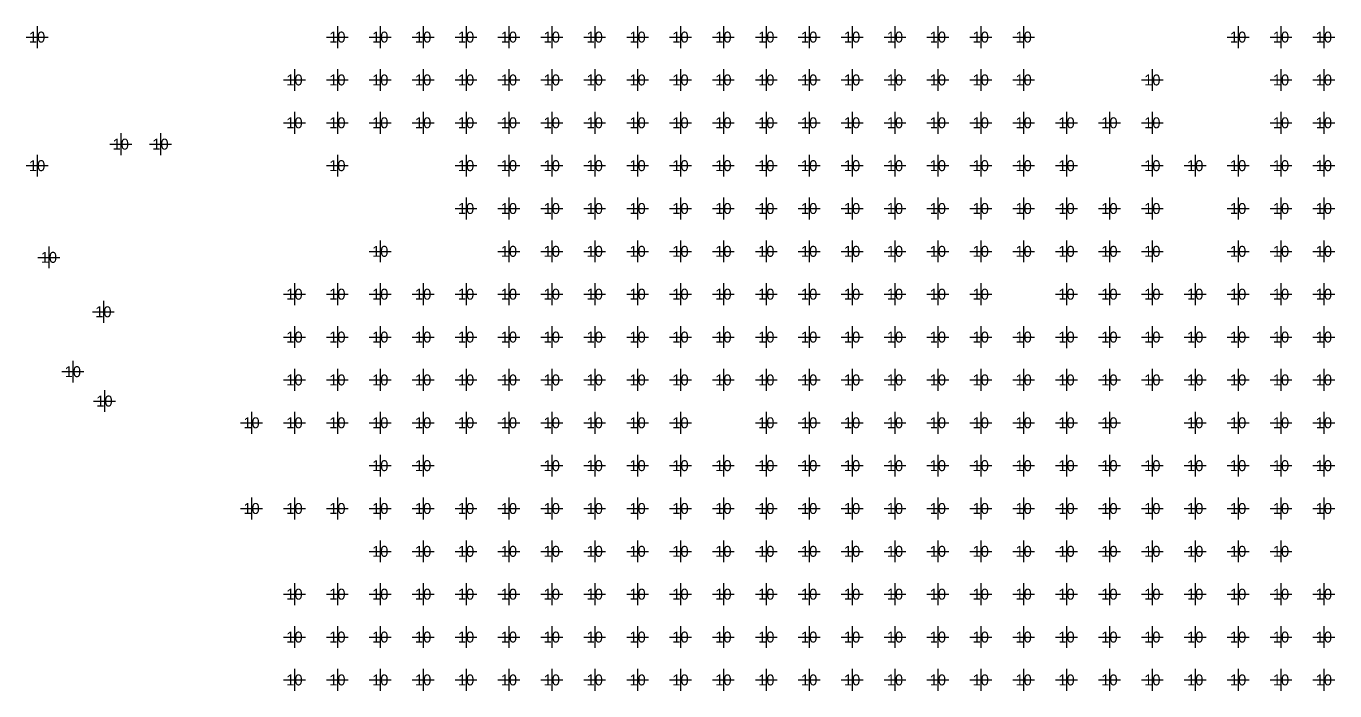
# Model space of a CAD drawing. Extents: x -13164 to 30582, y -10288 to 18382.
# Drawn here: x 3756 to 4957, y 6507 to 7118 of the extents above; entities that cross this region are included whole.
import ezdxf
from ezdxf.enums import TextEntityAlignment as Align

# ---------------------------------------------------------------- set-up
doc = ezdxf.new("R2010")
doc.units = 0
for name, color, linetype in [('MA_NCBACKDRILL-18-15', 140, 'CONTINUOUS'), ('MA_NCBACKDRILL-18-17', 30, 'CONTINUOUS'), ('MA_NCLEGEND-1-18', 7, 'CONTINUOUS')]:
    doc.layers.add(name, color=color, linetype=linetype)

# ---------------------------------------------------------------- blocks, each defined once
blk = doc.blocks.new('FIGURE_CROSS')
for points in [[(-0.5, 0), (0.5, 0)], [(0, 0.5), (0, -0.5)]]:
    blk.add_lwpolyline(points)

msp = doc.modelspace()

# ---------------------------------------------------------------- block references
at = {"layer": 'MA_NCBACKDRILL-18-15', "xscale": 20.079, "yscale": 20.079}
for p in [(4750, 6911.025), (4789.37, 6911.025)]:
    msp.add_blockref('FIGURE_CROSS', p, dxfattribs=at)
at = {"layer": 'MA_NCBACKDRILL-18-17', "xscale": 20.079, "yscale": 20.079}
for p in [(4080.71, 6517.325), (4120.08, 6517.325)]:
    msp.add_blockref('FIGURE_CROSS', p, dxfattribs=at)
at = {"layer": 'MA_NCLEGEND-1-18', "xscale": 20.079, "yscale": 20.079}
for p in [(3765.749, 7107.875), (4041.339, 7107.874), (4080.71, 7107.875), (4120.08, 7107.875), (4159.45, 7107.875), (4198.82, 7107.875), (4238.19, 7107.875), (4277.559, 7107.874), (4316.93, 7107.875), (4356.3, 7107.875), (4395.67, 7107.875), (4435.04, 7107.875), (4474.409, 7107.874), (4513.78, 7107.875), (4553.15, 7107.875), (4592.52, 7107.875), (4631.89, 7107.875), (4671.26, 7107.874), (4868.11, 7107.874), (4907.48, 7107.875), (4946.85, 7107.875), (4001.969, 7068.504), (4041.34, 7068.505), (4080.71, 7068.505), (4120.08, 7068.505), (4159.45, 7068.505), (4198.82, 7068.505), (4238.19, 7068.505), (4277.56, 7068.505), (4316.93, 7068.505), (4356.3, 7068.505), (4395.67, 7068.505), (4435.04, 7068.505), (4474.41, 7068.505), (4513.78, 7068.505), (4553.15, 7068.505), (4592.52, 7068.504), (4631.89, 7068.505), (4671.26, 7068.505), (4789.37, 7068.504), (4907.48, 7068.505), (4946.85, 7068.505), (4001.97, 7029.135), (4041.34, 7029.135), (4080.71, 7029.135), (4120.079, 7029.134), (4159.45, 7029.135), (4198.82, 7029.135), (4238.19, 7029.135), (4277.56, 7029.135), (4316.929, 7029.134), (4356.3, 7029.135), (4395.67, 7029.135), (4435.04, 7029.135), (4474.41, 7029.135), (4513.78, 7029.134), (4553.15, 7029.135), (4592.52, 7029.135), (4631.89, 7029.135), (4671.26, 7029.135), (4710.63, 7029.135), (4750, 7029.135), (4789.37, 7029.135), (4907.48, 7029.134), (4946.85, 7029.135), (3842.555, 7009.512), (3878.993, 7009.512), (3765.749, 6989.765), (4041.339, 6989.764), (4159.449, 6989.765), (4198.819, 6989.765), (4238.189, 6989.765), (4277.56, 6989.765), (4316.93, 6989.765), (4356.3, 6989.765), (4395.67, 6989.765), (4435.04, 6989.765), (4474.41, 6989.765), (4513.78, 6989.765), (4553.15, 6989.765), (4592.52, 6989.765), (4631.89, 6989.764), (4671.26, 6989.765), (4710.63, 6989.765), (4789.37, 6989.765), (4828.74, 6989.765), (4868.11, 6989.765), (4907.48, 6989.765), (4946.85, 6989.765), (4159.449, 6950.394), (4198.819, 6950.395), (4238.189, 6950.395), (4277.56, 6950.395), (4316.93, 6950.395), (4356.299, 6950.394), (4395.67, 6950.395), (4435.04, 6950.395), (4474.41, 6950.395), (4513.78, 6950.395), (4553.15, 6950.394), (4592.52, 6950.395), (4631.89, 6950.395), (4671.26, 6950.395), (4710.63, 6950.395), (4750, 6950.394), (4789.37, 6950.395), (4868.11, 6950.395), (4907.48, 6950.395), (4946.85, 6950.395), (4080.709, 6911.024), (4198.819, 6911.025), (4238.189, 6911.025), (4277.56, 6911.025), (4316.93, 6911.025), (4356.299, 6911.024), (4395.67, 6911.025), (4435.039, 6911.024), (4474.41, 6911.025), (4513.78, 6911.025), (4553.15, 6911.025), (4592.52, 6911.025), (4631.89, 6911.025), (4671.26, 6911.024), (4710.63, 6911.025), (4750, 6911.025), (4789.37, 6911.025), (4868.11, 6911.025), (4907.48, 6911.025), (4946.85, 6911.025), (3776.571, 6905.512), (4001.969, 6871.654), (4041.34, 6871.655), (4080.71, 6871.655), (4120.08, 6871.655), (4159.45, 6871.655), (4198.82, 6871.655), (4238.19, 6871.655), (4277.56, 6871.655), (4316.93, 6871.655), (4356.3, 6871.655), (4395.669, 6871.654), (4435.04, 6871.655), (4474.41, 6871.655), (4513.78, 6871.655), (4553.15, 6871.655), (4592.52, 6871.654), (4631.89, 6871.655), (4710.63, 6871.655), (4750, 6871.655), (4789.37, 6871.655), (4828.74, 6871.655), (4868.11, 6871.655), (4907.48, 6871.655), (4946.85, 6871.655), (3826.571, 6855.512), (4001.97, 6832.285), (4041.34, 6832.285), (4080.71, 6832.285), (4120.08, 6832.285), (4159.45, 6832.285), (4198.82, 6832.285), (4238.19, 6832.285), (4277.56, 6832.285), (4316.93, 6832.285), (4356.3, 6832.285), (4395.67, 6832.285), (4435.04, 6832.285), (4474.41, 6832.285), (4513.78, 6832.284), (4553.15, 6832.285), (4592.52, 6832.285), (4631.89, 6832.285), (4671.26, 6832.285), (4710.63, 6832.284), (4750, 6832.285), (4789.37, 6832.285), (4828.74, 6832.285), (4868.11, 6832.285), (4907.48, 6832.285), (4946.85, 6832.285), (3798.571, 6800.512), (4001.97, 6792.915), (4041.339, 6792.914), (4080.709, 6792.914), (4120.079, 6792.914), (4159.449, 6792.914), (4198.819, 6792.914), (4238.189, 6792.914), (4277.56, 6792.915), (4316.93, 6792.915), (4356.3, 6792.915), (4395.67, 6792.915), (4435.039, 6792.914), (4474.409, 6792.915), (4513.78, 6792.915), (4553.15, 6792.915), (4592.52, 6792.915), (4631.89, 6792.914), (4671.26, 6792.915), (4710.63, 6792.915), (4750, 6792.915), (4789.37, 6792.915), (4828.74, 6792.915), (4868.11, 6792.915), (4907.48, 6792.915), (4946.85, 6792.915), (3827.571, 6773.512), (3962.6, 6753.545), (4001.969, 6753.544), (4041.339, 6753.544), (4080.71, 6753.545), (4120.08, 6753.545), (4159.45, 6753.545), (4198.82, 6753.545), (4238.189, 6753.544), (4277.56, 6753.545), (4316.93, 6753.545), (4356.3, 6753.545), (4435.04, 6753.545), (4474.41, 6753.545), (4513.78, 6753.545), (4553.15, 6753.545), (4592.52, 6753.545), (4631.89, 6753.545), (4671.26, 6753.545), (4710.63, 6753.545), (4750, 6753.545), (4828.74, 6753.545), (4868.11, 6753.545), (4907.48, 6753.545), (4946.85, 6753.544), (4080.71, 6714.175), (4120.08, 6714.175), (4238.189, 6714.174), (4277.56, 6714.175), (4316.93, 6714.175), (4356.3, 6714.175), (4395.67, 6714.175), (4435.04, 6714.175), (4474.41, 6714.175), (4513.78, 6714.175), (4553.15, 6714.175), (4592.52, 6714.174), (4631.89, 6714.175), (4671.26, 6714.175), (4710.63, 6714.175), (4750, 6714.175), (4789.37, 6714.175), (4828.74, 6714.175), (4868.11, 6714.175), (4907.48, 6714.175), (4946.85, 6714.175), (3962.6, 6674.805), (4001.969, 6674.804), (4041.339, 6674.804), (4080.71, 6674.805), (4120.08, 6674.805), (4159.45, 6674.805), (4198.82, 6674.805), (4238.189, 6674.804), (4277.56, 6674.805), (4316.93, 6674.805), (4356.3, 6674.805), (4395.67, 6674.805), (4435.04, 6674.805), (4474.41, 6674.805), (4513.78, 6674.805), (4553.15, 6674.805), (4592.52, 6674.805), (4631.89, 6674.805), (4671.26, 6674.805), (4710.63, 6674.805), (4750, 6674.805), (4789.37, 6674.804), (4828.74, 6674.805), (4868.11, 6674.805), (4907.48, 6674.805), (4946.85, 6674.805), (4080.709, 6635.434), (4120.08, 6635.435), (4159.45, 6635.435), (4198.82, 6635.435), (4238.189, 6635.434), (4277.56, 6635.435), (4316.93, 6635.435), (4356.3, 6635.435), (4395.67, 6635.435), (4435.04, 6635.435), (4474.41, 6635.435), (4513.78, 6635.435), (4553.15, 6635.435), (4592.52, 6635.435), (4631.89, 6635.435), (4671.26, 6635.435), (4710.63, 6635.435), (4750, 6635.435), (4789.37, 6635.435), (4828.74, 6635.435), (4868.11, 6635.435), (4907.48, 6635.434), (4001.969, 6596.063), (4041.339, 6596.063), (4080.71, 6596.065), (4120.08, 6596.065), (4159.449, 6596.063), (4198.82, 6596.065), (4238.189, 6596.063), (4277.56, 6596.065), (4316.93, 6596.065), (4356.3, 6596.065), (4395.67, 6596.065), (4435.04, 6596.065), (4474.41, 6596.065), (4513.78, 6596.065), (4553.15, 6596.065), (4592.52, 6596.065), (4631.89, 6596.065), (4671.26, 6596.065), (4710.63, 6596.065), (4750, 6596.065), (4789.37, 6596.065), (4828.74, 6596.063), (4868.11, 6596.064), (4907.48, 6596.064), (4946.85, 6596.064), (4001.97, 6556.695), (4041.34, 6556.695), (4080.709, 6556.693), (4120.08, 6556.695), (4159.45, 6556.695), (4198.82, 6556.695), (4238.189, 6556.693), (4277.56, 6556.695), (4316.93, 6556.695), (4356.3, 6556.695), (4395.67, 6556.695), (4435.04, 6556.695), (4474.41, 6556.695), (4513.78, 6556.695), (4553.15, 6556.693), (4592.52, 6556.693), (4631.89, 6556.693), (4671.26, 6556.695), (4710.63, 6556.695), (4750, 6556.695), (4789.37, 6556.695), (4828.74, 6556.694), (4868.111, 6556.694), (4907.48, 6556.693), (4946.851, 6556.694), (4001.969, 6517.323), (4041.339, 6517.323), (4080.71, 6517.325), (4120.08, 6517.325), (4159.449, 6517.323), (4198.82, 6517.325), (4238.189, 6517.323), (4277.56, 6517.325), (4316.93, 6517.325), (4356.3, 6517.325), (4395.67, 6517.325), (4435.04, 6517.325), (4474.41, 6517.325), (4513.78, 6517.325), (4553.15, 6517.325), (4592.52, 6517.325), (4631.89, 6517.323), (4671.26, 6517.325), (4710.63, 6517.325), (4750, 6517.325), (4789.37, 6517.323), (4828.74, 6517.325), (4868.11, 6517.323), (4907.48, 6517.325), (4946.85, 6517.323)]:
    msp.add_blockref('FIGURE_CROSS', p, dxfattribs=at)

# ---------------------------------------------------------------- texts
at = {"layer": 'MA_NCBACKDRILL-18-15'}
for p in [(4750, 6911.025), (4789.37, 6911.025)]:
    msp.add_text('10', height=10.0395, dxfattribs=at).set_placement(p, align=Align.MIDDLE_CENTER)
at = {"layer": 'MA_NCBACKDRILL-18-17'}
for p in [(4080.71, 6517.325), (4120.08, 6517.325)]:
    msp.add_text('10', height=10.0395, dxfattribs=at).set_placement(p, align=Align.MIDDLE_CENTER)
at = {"layer": 'MA_NCLEGEND-1-18'}
for p in [(3765.749, 7107.875), (4041.339, 7107.874), (4080.71, 7107.875), (4120.08, 7107.875), (4159.45, 7107.875), (4198.82, 7107.875), (4238.19, 7107.875), (4277.559, 7107.874), (4316.93, 7107.875), (4356.3, 7107.875), (4395.67, 7107.875), (4435.04, 7107.875), (4474.409, 7107.874), (4513.78, 7107.875), (4553.15, 7107.875), (4592.52, 7107.875), (4631.89, 7107.875), (4671.26, 7107.874), (4868.11, 7107.874), (4907.48, 7107.875), (4946.85, 7107.875), (4001.969, 7068.504), (4041.34, 7068.505), (4080.71, 7068.505), (4120.08, 7068.505), (4159.45, 7068.505), (4198.82, 7068.505), (4238.19, 7068.505), (4277.56, 7068.505), (4316.93, 7068.505), (4356.3, 7068.505), (4395.67, 7068.505), (4435.04, 7068.505), (4474.41, 7068.505), (4513.78, 7068.505), (4553.15, 7068.505), (4592.52, 7068.504), (4631.89, 7068.505), (4671.26, 7068.505), (4789.37, 7068.504), (4907.48, 7068.505), (4946.85, 7068.505), (4001.97, 7029.135), (4041.34, 7029.135), (4080.71, 7029.135), (4120.079, 7029.134), (4159.45, 7029.135), (4198.82, 7029.135), (4238.19, 7029.135), (4277.56, 7029.135), (4316.929, 7029.134), (4356.3, 7029.135), (4395.67, 7029.135), (4435.04, 7029.135), (4474.41, 7029.135), (4513.78, 7029.134), (4553.15, 7029.135), (4592.52, 7029.135), (4631.89, 7029.135), (4671.26, 7029.135), (4710.63, 7029.135), (4750, 7029.135), (4789.37, 7029.135), (4907.48, 7029.134), (4946.85, 7029.135), (3842.555, 7009.512), (3878.993, 7009.512), (3765.749, 6989.765), (4041.339, 6989.764), (4159.449, 6989.765), (4198.819, 6989.765), (4238.189, 6989.765), (4277.56, 6989.765), (4316.93, 6989.765), (4356.3, 6989.765), (4395.67, 6989.765), (4435.04, 6989.765), (4474.41, 6989.765), (4513.78, 6989.765), (4553.15, 6989.765), (4592.52, 6989.765), (4631.89, 6989.764), (4671.26, 6989.765), (4710.63, 6989.765), (4789.37, 6989.765), (4828.74, 6989.765), (4868.11, 6989.765), (4907.48, 6989.765), (4946.85, 6989.765), (4159.449, 6950.394), (4198.819, 6950.395), (4238.189, 6950.395), (4277.56, 6950.395), (4316.93, 6950.395), (4356.299, 6950.394), (4395.67, 6950.395), (4435.04, 6950.395), (4474.41, 6950.395), (4513.78, 6950.395), (4553.15, 6950.394), (4592.52, 6950.395), (4631.89, 6950.395), (4671.26, 6950.395), (4710.63, 6950.395), (4750, 6950.394), (4789.37, 6950.395), (4868.11, 6950.395), (4907.48, 6950.395), (4946.85, 6950.395), (3776.571, 6905.512), (4080.709, 6911.024), (4198.819, 6911.025), (4238.189, 6911.025), (4277.56, 6911.025), (4316.93, 6911.025), (4356.299, 6911.024), (4395.67, 6911.025), (4435.039, 6911.024), (4474.41, 6911.025), (4513.78, 6911.025), (4553.15, 6911.025), (4592.52, 6911.025), (4631.89, 6911.025), (4671.26, 6911.024), (4710.63, 6911.025), (4750, 6911.025), (4789.37, 6911.025), (4868.11, 6911.025), (4907.48, 6911.025), (4946.85, 6911.025), (4001.969, 6871.654), (4041.34, 6871.655), (4080.71, 6871.655), (4120.08, 6871.655), (4159.45, 6871.655), (4198.82, 6871.655), (4238.19, 6871.655), (4277.56, 6871.655), (4316.93, 6871.655), (4356.3, 6871.655), (4395.669, 6871.654), (4435.04, 6871.655), (4474.41, 6871.655), (4513.78, 6871.655), (4553.15, 6871.655), (4592.52, 6871.654), (4631.89, 6871.655), (4710.63, 6871.655), (4750, 6871.655), (4789.37, 6871.655), (4828.74, 6871.655), (4868.11, 6871.655), (4907.48, 6871.655), (4946.85, 6871.655), (3826.571, 6855.512), (4001.97, 6832.285), (4041.34, 6832.285), (4080.71, 6832.285), (4120.08, 6832.285), (4159.45, 6832.285), (4198.82, 6832.285), (4238.19, 6832.285), (4277.56, 6832.285), (4316.93, 6832.285), (4356.3, 6832.285), (4395.67, 6832.285), (4435.04, 6832.285), (4474.41, 6832.285), (4513.78, 6832.284), (4553.15, 6832.285), (4592.52, 6832.285), (4631.89, 6832.285), (4671.26, 6832.285), (4710.63, 6832.284), (4750, 6832.285), (4789.37, 6832.285), (4828.74, 6832.285), (4868.11, 6832.285), (4907.48, 6832.285), (4946.85, 6832.285), (3798.571, 6800.512), (4001.97, 6792.915), (4041.339, 6792.914), (4080.709, 6792.914), (4120.079, 6792.914), (4159.449, 6792.914), (4198.819, 6792.914), (4238.189, 6792.914), (4277.56, 6792.915), (4316.93, 6792.915), (4356.3, 6792.915), (4395.67, 6792.915), (4435.039, 6792.914), (4474.409, 6792.915), (4513.78, 6792.915), (4553.15, 6792.915), (4592.52, 6792.915), (4631.89, 6792.914), (4671.26, 6792.915), (4710.63, 6792.915), (4750, 6792.915), (4789.37, 6792.915), (4828.74, 6792.915), (4868.11, 6792.915), (4907.48, 6792.915), (4946.85, 6792.915), (3827.571, 6773.512), (3962.6, 6753.545), (4001.969, 6753.544), (4041.339, 6753.544), (4080.71, 6753.545), (4120.08, 6753.545), (4159.45, 6753.545), (4198.82, 6753.545), (4238.189, 6753.544), (4277.56, 6753.545), (4316.93, 6753.545), (4356.3, 6753.545), (4435.04, 6753.545), (4474.41, 6753.545), (4513.78, 6753.545), (4553.15, 6753.545), (4592.52, 6753.545), (4631.89, 6753.545), (4671.26, 6753.545), (4710.63, 6753.545), (4750, 6753.545), (4828.74, 6753.545), (4868.11, 6753.545), (4907.48, 6753.545), (4946.85, 6753.544), (4080.71, 6714.175), (4120.08, 6714.175), (4238.189, 6714.174), (4277.56, 6714.175), (4316.93, 6714.175), (4356.3, 6714.175), (4395.67, 6714.175), (4435.04, 6714.175), (4474.41, 6714.175), (4513.78, 6714.175), (4553.15, 6714.175), (4592.52, 6714.174), (4631.89, 6714.175), (4671.26, 6714.175), (4710.63, 6714.175), (4750, 6714.175), (4789.37, 6714.175), (4828.74, 6714.175), (4868.11, 6714.175), (4907.48, 6714.175), (4946.85, 6714.175), (3962.6, 6674.805), (4001.969, 6674.804), (4041.339, 6674.804), (4080.71, 6674.805), (4120.08, 6674.805), (4159.45, 6674.805), (4198.82, 6674.805), (4238.189, 6674.804), (4277.56, 6674.805), (4316.93, 6674.805), (4356.3, 6674.805), (4395.67, 6674.805), (4435.04, 6674.805), (4474.41, 6674.805), (4513.78, 6674.805), (4553.15, 6674.805), (4592.52, 6674.805), (4631.89, 6674.805), (4671.26, 6674.805), (4710.63, 6674.805), (4750, 6674.805), (4789.37, 6674.804), (4828.74, 6674.805), (4868.11, 6674.805), (4907.48, 6674.805), (4946.85, 6674.805), (4080.709, 6635.434), (4120.08, 6635.435), (4159.45, 6635.435), (4198.82, 6635.435), (4238.189, 6635.434), (4277.56, 6635.435), (4316.93, 6635.435), (4356.3, 6635.435), (4395.67, 6635.435), (4435.04, 6635.435), (4474.41, 6635.435), (4513.78, 6635.435), (4553.15, 6635.435), (4592.52, 6635.435), (4631.89, 6635.435), (4671.26, 6635.435), (4710.63, 6635.435), (4750, 6635.435), (4789.37, 6635.435), (4828.74, 6635.435), (4868.11, 6635.435), (4907.48, 6635.434), (4001.969, 6596.063), (4041.339, 6596.063), (4080.71, 6596.065), (4120.08, 6596.065), (4159.449, 6596.063), (4198.82, 6596.065), (4238.189, 6596.063), (4277.56, 6596.065), (4316.93, 6596.065), (4356.3, 6596.065), (4395.67, 6596.065), (4435.04, 6596.065), (4474.41, 6596.065), (4513.78, 6596.065), (4553.15, 6596.065), (4592.52, 6596.065), (4631.89, 6596.065), (4671.26, 6596.065), (4710.63, 6596.065), (4750, 6596.065), (4789.37, 6596.065), (4828.74, 6596.063), (4868.11, 6596.064), (4907.48, 6596.064), (4946.85, 6596.064), (4001.97, 6556.695), (4041.34, 6556.695), (4080.709, 6556.693), (4120.08, 6556.695), (4159.45, 6556.695), (4198.82, 6556.695), (4238.189, 6556.693), (4277.56, 6556.695), (4316.93, 6556.695), (4356.3, 6556.695), (4395.67, 6556.695), (4435.04, 6556.695), (4474.41, 6556.695), (4513.78, 6556.695), (4553.15, 6556.693), (4592.52, 6556.693), (4631.89, 6556.693), (4671.26, 6556.695), (4710.63, 6556.695), (4750, 6556.695), (4789.37, 6556.695), (4828.74, 6556.694), (4868.111, 6556.694), (4907.48, 6556.693), (4946.851, 6556.694), (4001.969, 6517.323), (4041.339, 6517.323), (4080.71, 6517.325), (4120.08, 6517.325), (4159.449, 6517.323), (4198.82, 6517.325), (4238.189, 6517.323), (4277.56, 6517.325), (4316.93, 6517.325), (4356.3, 6517.325), (4395.67, 6517.325), (4435.04, 6517.325), (4474.41, 6517.325), (4513.78, 6517.325), (4553.15, 6517.325), (4592.52, 6517.325), (4631.89, 6517.323), (4671.26, 6517.325), (4710.63, 6517.325), (4750, 6517.325), (4789.37, 6517.323), (4828.74, 6517.325), (4868.11, 6517.323), (4907.48, 6517.325), (4946.85, 6517.323)]:
    msp.add_text('10', height=10.0395, dxfattribs=at).set_placement(p, align=Align.MIDDLE_CENTER)

doc.saveas('drawing.dxf')
